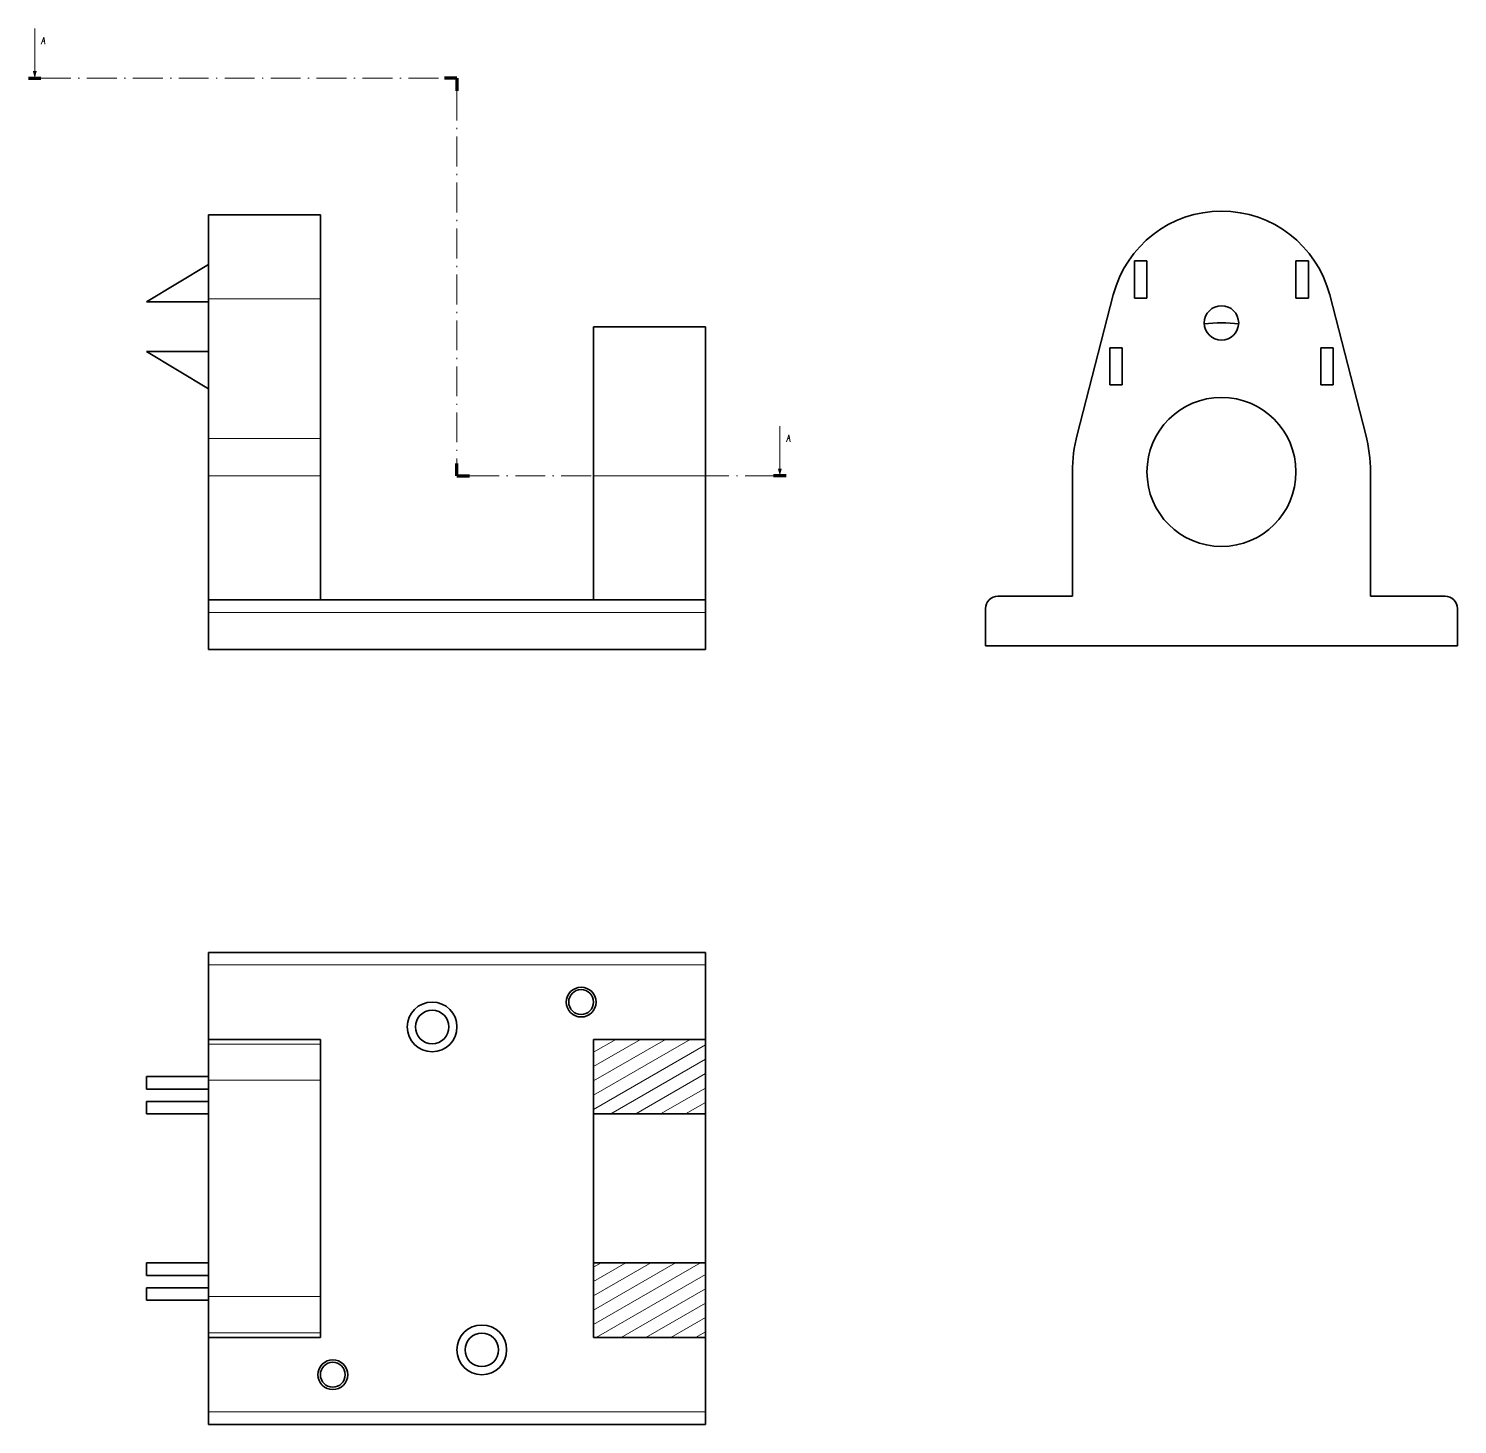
# Model space of a CAD drawing. Extents: x 363 to 939, y 206 to 768.
import ezdxf

# ---------------------------------------------------------------- set-up
doc = ezdxf.new("R2010")
doc.units = 0
doc.linetypes.add('DASHDOT', pattern=[18.5, 12, -3, 0.5, -3])

msp = doc.modelspace()

# ---------------------------------------------------------------- linework, layer by layer
at = {"color": 7, "lineweight": 13, "ltscale": 0.427556}
for p, q in [((365.73, 750.51), (365.73, 767.61)), ((665.73, 590.51), (665.73, 607.61))]:
    msp.add_line(p, q, dxfattribs=at)
at = {"color": 7, "lineweight": 100, "ltscale": 0.125}
for p, q in [((363.23, 747.61), (368.23, 747.61)), ((535.73, 747.61), (530.73, 747.61)), ((535.73, 747.61), (535.73, 742.61)), ((535.73, 587.61), (535.73, 592.61)), ((535.73, 587.61), (540.73, 587.61)), ((668.23, 587.61), (663.23, 587.61))]:
    msp.add_line(p, q, dxfattribs=at)
at = {"color": 7, "linetype": 'DASHDOT', "lineweight": 13}
for p, q in [((368.23, 747.61), (530.73, 747.61)), ((535.73, 742.61), (535.73, 592.61)), ((540.73, 587.61), (663.23, 587.61))]:
    msp.add_line(p, q, dxfattribs=at)
at = {"color": 7, "lineweight": 35}
for p, q in [((435.73, 658.86), (435.73, 692.61)), ((435.73, 692.61), (480.73, 692.61)), ((480.73, 658.86), (480.73, 692.61)), ((435.73, 672.61), (410.73, 657.61)), ((410.73, 657.61), (435.73, 657.61)), ((435.73, 658.86), (435.73, 602.61)), ((480.73, 658.86), (480.73, 602.61)), ((799.99, 660.4), (785.46, 604.15)), ((887.13, 660.4), (901.65, 604.15)), ((590.73, 647.61), (590.73, 587.61)), ((635.73, 647.61), (590.73, 647.61)), ((635.73, 647.61), (635.73, 587.61)), ((435.73, 637.61), (410.73, 637.61)), ((410.73, 637.61), (435.73, 622.61)), ((435.73, 587.61), (435.73, 537.61)), ((480.73, 587.61), (480.73, 537.61)), ((590.73, 587.61), (590.73, 537.61)), ((635.73, 587.61), (635.73, 537.61)), ((783.56, 589.15), (783.56, 539.15)), ((903.56, 589.15), (903.56, 539.15)), ((635.73, 537.61), (435.73, 537.61)), ((783.56, 539.15), (753.56, 539.15)), ((903.56, 539.15), (933.56, 539.15)), ((748.56, 519.15), (843.56, 519.15)), ((938.56, 519.15), (843.56, 519.15)), ((635.73, 517.61), (435.73, 517.61)), ((635.73, 395.75), (435.73, 395.75)), ((435.73, 360.75), (435.73, 390.75)), ((635.73, 360.75), (635.73, 390.75)), ((480.73, 360.75), (435.73, 360.75)), ((635.73, 360.75), (590.73, 360.75)), ((590.73, 360.75), (590.73, 330.75)), ((635.73, 360.75), (635.73, 330.75)), ((435.73, 345.75), (410.73, 345.75)), ((410.73, 340.75), (435.73, 340.75)), ((435.73, 257.18), (435.73, 344.32)), ((480.73, 257.18), (480.73, 344.32)), ((435.73, 335.75), (410.73, 335.75)), ((410.73, 330.75), (435.73, 330.75)), ((635.73, 330.75), (590.73, 330.75)), ((590.73, 330.75), (590.73, 270.75)), ((635.73, 330.75), (635.73, 270.75)), ((410.73, 270.75), (435.73, 270.75)), ((590.73, 270.75), (590.73, 240.75)), ((635.73, 270.75), (590.73, 270.75)), ((635.73, 270.75), (635.73, 240.75)), ((435.73, 265.75), (410.73, 265.75)), ((410.73, 260.75), (435.73, 260.75)), ((435.73, 255.75), (410.73, 255.75)), ((435.73, 240.75), (435.73, 210.75)), ((480.73, 240.75), (435.73, 240.75)), ((635.73, 240.75), (590.73, 240.75)), ((635.73, 240.75), (635.73, 210.75)), ((635.73, 205.75), (435.73, 205.75))]:
    msp.add_line(p, q, dxfattribs=at)
at = {"color": 7, "lineweight": 35, "ltscale": 0.375}
for p, q in [((808.56, 674.15), (808.56, 659.15)), ((813.56, 659.15), (813.56, 674.15)), ((873.56, 659.15), (873.56, 674.15)), ((878.56, 674.15), (878.56, 659.15)), ((798.56, 639.15), (798.56, 624.15)), ((803.56, 624.15), (803.56, 639.15)), ((883.56, 624.15), (883.56, 639.15)), ((888.56, 639.15), (888.56, 624.15)), ((435.73, 587.61), (435.73, 602.61)), ((480.73, 587.61), (480.73, 602.61)), ((435.73, 532.61), (435.73, 517.61)), ((635.73, 532.61), (635.73, 517.61)), ((748.56, 534.15), (748.56, 519.15)), ((938.56, 534.15), (938.56, 519.15))]:
    msp.add_line(p, q, dxfattribs=at)
at = {"color": 7, "lineweight": 35, "ltscale": 0.125}
for p, q in [((813.56, 674.15), (808.56, 674.15)), ((878.56, 674.15), (873.56, 674.15)), ((813.56, 659.15), (808.56, 659.15)), ((878.56, 659.15), (873.56, 659.15)), ((798.56, 639.15), (803.56, 639.15)), ((883.56, 639.15), (888.56, 639.15)), ((798.56, 624.15), (803.56, 624.15)), ((883.56, 624.15), (888.56, 624.15)), ((435.73, 537.61), (435.73, 532.61)), ((635.73, 537.61), (635.73, 532.61)), ((435.73, 395.75), (435.73, 390.75)), ((635.73, 395.75), (635.73, 390.75)), ((410.73, 345.75), (410.73, 340.75)), ((410.73, 330.75), (410.73, 335.75)), ((410.73, 265.75), (410.73, 270.75)), ((410.73, 260.75), (410.73, 255.75)), ((435.73, 210.75), (435.73, 205.75)), ((635.73, 210.75), (635.73, 205.75))]:
    msp.add_line(p, q, dxfattribs=at)
at = {"color": 7, "lineweight": 13}
for p, q in [((480.73, 658.86), (435.73, 658.86)), ((480.73, 602.61), (435.73, 602.61)), ((480.73, 587.61), (435.73, 587.61)), ((635.73, 587.61), (590.73, 587.61)), ((635.73, 532.61), (435.73, 532.61)), ((635.73, 390.75), (435.73, 390.75)), ((480.73, 358.84), (435.73, 358.84)), ((590.73, 338.28), (629.65, 360.75)), ((590.73, 344.05), (619.65, 360.75)), ((590.73, 349.82), (609.65, 360.75)), ((590.73, 332.5), (635.73, 358.48)), ((597.69, 330.75), (635.73, 352.71)), ((607.69, 330.75), (635.73, 346.94)), ((480.73, 344.32), (435.73, 344.32)), ((617.69, 330.75), (635.73, 341.16)), ((590.73, 245.9), (633.77, 270.75)), ((590.73, 251.67), (623.77, 270.75)), ((590.73, 257.45), (613.77, 270.75)), ((591.81, 240.75), (635.73, 266.11)), ((601.81, 240.75), (635.73, 260.33)), ((480.73, 257.18), (435.73, 257.18)), ((611.81, 240.75), (635.73, 254.56)), ((480.73, 242.65), (435.73, 242.65)), ((635.73, 210.75), (435.73, 210.75))]:
    msp.add_line(p, q, dxfattribs=at)
at = {"color": 7, "lineweight": 35, "ltscale": 0.047631}
for p, q in [((435.73, 358.84), (435.73, 360.75)), ((480.73, 358.84), (480.73, 360.75)), ((435.73, 240.75), (435.73, 242.65)), ((480.73, 240.75), (480.73, 242.65))]:
    msp.add_line(p, q, dxfattribs=at)
at = {"color": 7, "lineweight": 35, "ltscale": 0.363092}
for p, q in [((435.73, 344.32), (435.73, 358.84)), ((480.73, 344.32), (480.73, 358.84)), ((435.73, 257.18), (435.73, 242.65)), ((480.73, 257.18), (480.73, 242.65))]:
    msp.add_line(p, q, dxfattribs=at)
at = {"color": 7, "lineweight": 13, "ltscale": 0.257586}
msp.add_line((590.73, 355.6), (599.65, 360.75), dxfattribs=at)
at = {"color": 7, "lineweight": 13, "ltscale": 0.23205}
msp.add_line((627.69, 330.75), (635.73, 335.39), dxfattribs=at)
at = {"color": 7, "lineweight": 13, "ltscale": 0.376388}
msp.add_line((590.73, 263.22), (603.77, 270.75), dxfattribs=at)
at = {"color": 7, "lineweight": 13, "ltscale": 0.087713}
msp.add_line((590.73, 268.99), (593.77, 270.75), dxfattribs=at)
at = {"color": 7, "lineweight": 13, "ltscale": 0.401924}
msp.add_line((621.81, 240.75), (635.73, 248.79), dxfattribs=at)
at = {"color": 7, "lineweight": 13, "ltscale": 0.113248}
msp.add_line((631.81, 240.75), (635.73, 243.01), dxfattribs=at)
at = {"color": 7, "lineweight": 13}
for points in [[(368.35, 761.3), (368.88, 762.7), (369.4, 764.1), (369.61, 762.7), (369.82, 761.3)], [(368.84, 762.59), (369.61, 762.59)], [(668.35, 601.3), (668.88, 602.7), (669.4, 604.1), (669.61, 602.7), (669.82, 601.3)], [(668.84, 602.59), (669.61, 602.59)]]:
    msp.add_lwpolyline(points, dxfattribs=at)
at = {"color": 7, "lineweight": 35}
for centre, radius in [((843.56, 649.15), 6.92), ((843.56, 589.15), 30), ((585.73, 375.75), 6), ((585.73, 375.75), 5), ((525.73, 365.75), 10), ((525.73, 365.75), 6.75), ((545.73, 235.75), 10), ((545.73, 235.75), 6.75), ((485.73, 225.75), 6), ((485.73, 225.75), 5)]:
    msp.add_circle(centre, radius, dxfattribs=at)
for centre, radius, start, end in [((843.56, 649.15), 45, 14.47751, 165.52249), ((843.56, 589.15), 60, 83.3907, 96.60949), ((843.56, 589.15), 60, 165.52249, 180.00001), ((843.56, 589.15), 60, 14.47746, 14.59703), ((843.56, 589.15), 60, 0, 14.47751), ((753.56, 534.15), 5, 90, 180.00001), ((933.56, 534.15), 5, 0, 90)]:
    msp.add_arc(centre, radius, start, end, dxfattribs=at)
at = {"color": 7, "lineweight": 13}
for points in [[(364.95, 750.51), (365.73, 747.61), (366.51, 750.51)], [(664.95, 590.51), (665.73, 587.61), (666.51, 590.51)]]:
    msp.add_solid(points, dxfattribs=at)

doc.saveas('drawing.dxf')
